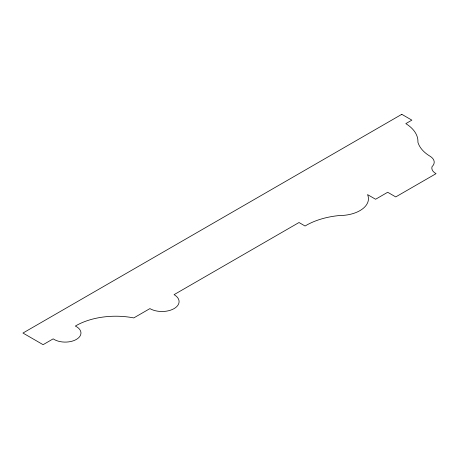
<?xml version="1.0" encoding="UTF-8"?>
<svg xmlns="http://www.w3.org/2000/svg" width="459" height="459" viewBox="0 0 459 459"><rect width="100%" height="100%" fill="white"/><g stroke="black" fill="none" stroke-linecap="round" stroke-linejoin="round"><path stroke-width="0.69" d="M401.791 114.32L22.95 333.045L43.1 344.68L53.175 338.862A15.732 9.082 0 0 0 76.349 339.442A15.732 9.082 0 0 0 75.345 326.062A56.434 32.583 0 0 1 133.781 317.921L149.904 308.614A17.098 9.874 0 0 0 174.081 308.614A17.098 9.874 0 0 0 174.081 294.649L299.021 222.517L305.069 226.012A61.288 35.383 0 0 1 339.321 215.541A29.055 16.776 0 0 0 367.539 194.599L375.594 199.252L387.689 192.269L395.75 196.922L436.05 173.657A13.305 7.683 0 0 1 432.022 166.674A14.86 8.578 0 0 0 430.003 156.203A45.86 26.479 0 0 1 417.914 142.244A45.217 26.106 0 0 0 405.825 123.626L411.866 120.138L401.791 114.32"/></g></svg>
